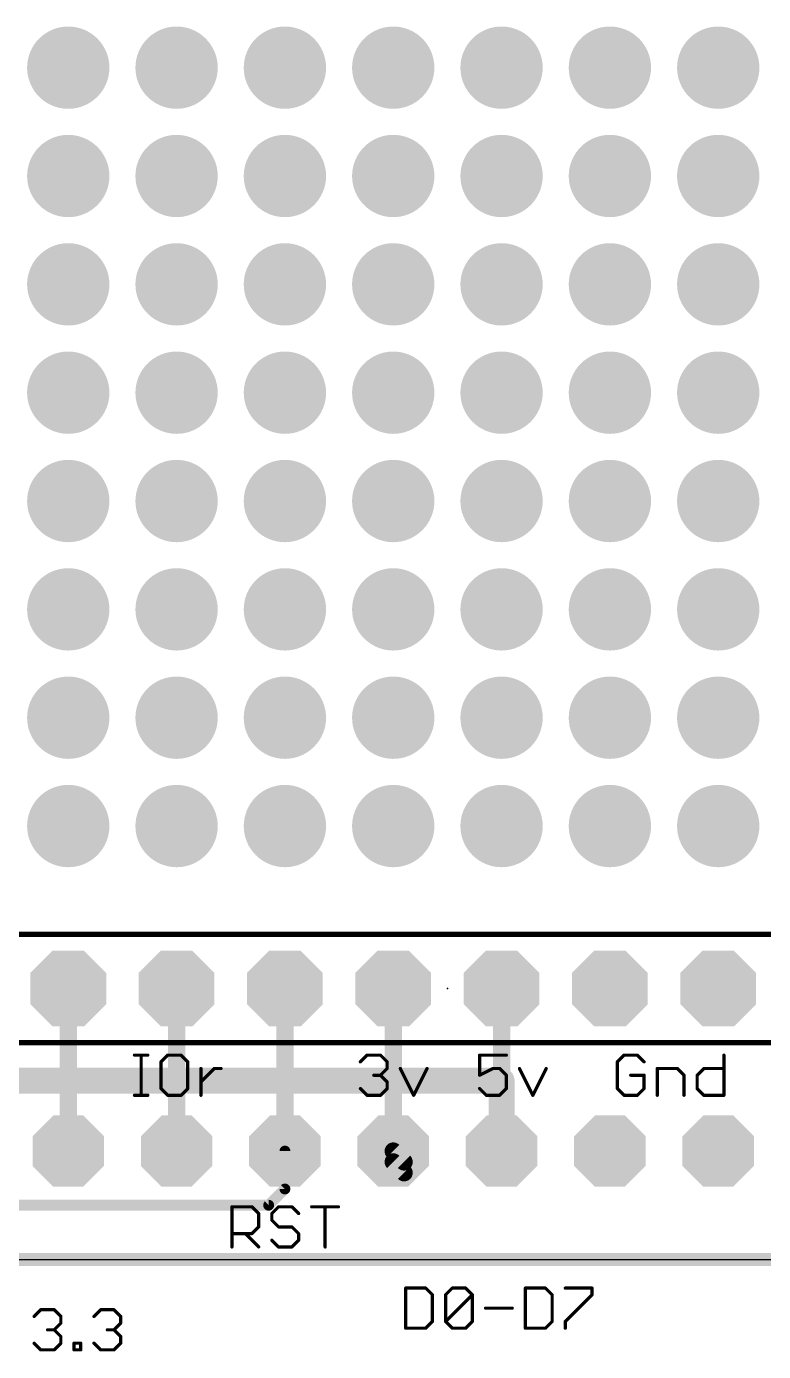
# Model space of a CAD drawing. Extents: x -4.4 to 68.7, y -2.2 to 55.1.
# Drawn here: x 26.96 to 44.24, y -2.16 to 28.91 of the extents above; entities that cross this region are included whole.
import ezdxf

# ---------------------------------------------------------------- set-up
doc = ezdxf.new("R2010")
doc.units = 0
for name, color, linetype in [('1', 12, 'CONTINUOUS'), ('16', 132, 'CONTINUOUS'), ('17', 110, 'CONTINUOUS'), ('18', 110, 'CONTINUOUS'), ('20', 53, 'CONTINUOUS'), ('21', 40, 'CONTINUOUS'), ('23', 53, 'CONTINUOUS'), ('27', 253, 'CONTINUOUS'), ('51', 253, 'CONTINUOUS')]:
    doc.layers.add(name, color=color, linetype=linetype)

# ---------------------------------------------------------------- blocks, each defined once
blk = doc.blocks.new('RECT')
blk.add_solid([(-0.5, -0.5), (0.5, -0.5), (-0.5, 0.5), (0.5, 0.5)])
blk = doc.blocks.new('OCTAGONP')
at = {"const_width": 0.5}
blk.add_lwpolyline([(-0.25, -0.1036), (-0.25, 0.1036), (-0.1036, 0.25), (0.1036, 0.25), (0.25, 0.1036), (0.25, -0.1036), (0.1036, -0.25), (-0.1036, -0.25), (-0.25, -0.1036), (-0.25, 0.1036)], dxfattribs=at)
blk = doc.blocks.new('ROUNDV')
at = {"const_width": 0.5}
blk.add_lwpolyline([(0, -0.25, 1), (0, 0.25, 1), (0, -0.25)], format="xyb", dxfattribs=at)

msp = doc.modelspace()

# ---------------------------------------------------------------- linework, layer by layer
at = {"layer": '1', "const_width": 0.6096}
for points in [[(25.691, 4.191), (38.1, 4.191)], [(38.1, 4.191), (38.1, 2.54)]]:
    msp.add_lwpolyline(points, dxfattribs=at)
at = {"layer": '1', "const_width": 0.3048}
for points in [[(38.2524, 4.191, 1), (37.9476, 4.191)], [(38.1, 4.0386, 1), (38.1, 4.3434)], [(37.9476, 2.54, 1), (38.2524, 2.54)]]:
    msp.add_lwpolyline(points, format="xyb", dxfattribs=at)
at = {"layer": '16'}
for points, const_width in [([(27.94, 2.54), (27.94, 6.35)], 0.4064), ([(30.48, 2.54), (30.48, 6.35)], 0.4064), ([(33.02, 2.54), (33.02, 6.35)], 0.4064), ([(35.56, 6.35), (35.56, 2.54)], 0.4064), ([(38.1, 2.54), (38.1, 6.35)], 0.4064), ([(33.02, 2.54), (33.02, 1.651)], 0.254), ([(35.56, 2.54), (35.56, 2.286)], 0.4064), ([(35.814, 2.286), (35.56, 2.54)], 0.4064), ([(35.56, 2.286), (35.814, 2.032)], 0.4064), ([(35.814, 2.032), (35.814, 2.286)], 0.4064), ([(33.02, 1.651), (32.639, 1.27)], 0.254), ([(32.639, 1.27), (7.493, 1.27)], 0.254), ([(0, 0), (66.04, 0)], 0.3048)]:
    msp.add_lwpolyline(points, dxfattribs=dict(at, const_width=const_width))
for points, const_width in [([(28.0416, 6.35, 1), (27.8384, 6.35)], 0.2032), ([(30.5816, 6.35, 1), (30.3784, 6.35)], 0.2032), ([(33.1216, 6.35, 1), (32.9184, 6.35)], 0.2032), ([(35.6616, 6.35, 1), (35.4584, 6.35)], 0.2032), ([(38.2016, 6.35, 1), (37.9984, 6.35)], 0.2032), ([(27.8384, 2.54, 1), (28.0416, 2.54)], 0.2032), ([(30.3784, 2.54, 1), (30.5816, 2.54)], 0.2032), ([(32.9184, 2.54, 1), (33.1216, 2.54)], 0.2032), ([(33.0835, 2.54, 1), (32.9565, 2.54)], 0.127), ([(35.6616, 2.54, 1), (35.4584, 2.54)], 0.2032), ([(35.4584, 2.54, 1), (35.6616, 2.54)], 0.2032), ([(35.6318, 2.6118, 1), (35.4882, 2.4682)], 0.2032), ([(35.6318, 2.3578, 1), (35.4882, 2.2142)], 0.2032), ([(35.9156, 2.286, 1), (35.7124, 2.286)], 0.2032), ([(37.9984, 2.54, 1), (38.2016, 2.54)], 0.2032), ([(35.4584, 2.286, 1), (35.6616, 2.286)], 0.2032), ([(35.7422, 2.2142, 1), (35.8858, 2.3578)], 0.2032), ([(35.7422, 1.9602, 1), (35.8858, 2.1038)], 0.2032), ([(35.7124, 2.032, 1), (35.9156, 2.032)], 0.2032), ([(32.9565, 1.651, 1), (33.0835, 1.651)], 0.127), ([(33.0649, 1.6061, 1), (32.9751, 1.6959)], 0.127), ([(32.5941, 1.3149, 1), (32.6839, 1.2251)], 0.127), ([(32.639, 1.2065, 1), (32.639, 1.3335)], 0.127)]:
    msp.add_lwpolyline(points, format="xyb", dxfattribs=dict(at, const_width=const_width))
at = {"layer": '20'}
msp.add_line((0, 0), (66.04, 0), dxfattribs=at)
at = {"layer": '21'}
for points, const_width in [([(26.67, 7.62), (46.99, 7.62)], 0.127), ([(46.99, 5.08), (26.67, 5.08)], 0.127), ([(29.492, 4.7887), (29.8055, 4.7887)], 0.0762), ([(29.6488, 3.8481), (29.6488, 4.7887)], 0.0762), ([(30.2724, 4.7887), (30.1157, 4.6319)], 0.0762), ([(30.1157, 4.6319), (30.1157, 4.0049)], 0.0762), ([(30.586, 4.7887), (30.2724, 4.7887)], 0.0762), ([(30.7427, 4.6319), (30.586, 4.7887)], 0.0762), ([(30.7427, 4.0049), (30.7427, 4.6319)], 0.0762), ([(34.7904, 4.6319), (34.9472, 4.7887)], 0.0762), ([(34.9472, 4.7887), (35.2607, 4.7887)], 0.0762), ([(35.2607, 4.7887), (35.4175, 4.6319)], 0.0762), ([(35.4175, 4.6319), (35.4175, 4.4752)], 0.0762), ([(38.2115, 4.7887), (37.5844, 4.7887)], 0.0762), ([(37.5844, 4.7887), (37.5844, 4.3184)], 0.0762), ([(40.972, 4.7887), (40.8152, 4.6319)], 0.0762), ([(40.8152, 4.6319), (40.8152, 4.0049)], 0.0762), ([(41.2855, 4.7887), (40.972, 4.7887)], 0.0762), ([(41.4423, 4.6319), (41.2855, 4.7887)], 0.0762), ([(43.3133, 4.7887), (43.3133, 3.8481)], 0.0762), ([(31.0512, 3.8481), (31.0512, 4.4752)], 0.0762), ([(31.0512, 4.1616), (31.3647, 4.4752)], 0.0762), ([(31.3647, 4.4752), (31.5215, 4.4752)], 0.0762), ([(35.2607, 4.3184), (35.1039, 4.3184)], 0.0762), ([(35.4175, 4.4752), (35.2607, 4.3184)], 0.0762), ([(35.2607, 4.3184), (35.4175, 4.1616)], 0.0762), ([(35.7259, 4.4752), (36.0395, 3.8481)], 0.0762), ([(36.0395, 3.8481), (36.353, 4.4752)], 0.0762), ([(37.5844, 4.3184), (37.8979, 4.4752)], 0.0762), ([(37.8979, 4.4752), (38.0547, 4.4752)], 0.0762), ([(38.0547, 4.4752), (38.2115, 4.3184)], 0.0762), ([(38.2115, 4.3184), (38.2115, 4.0049)], 0.0762), ([(38.5199, 4.4752), (38.8335, 3.8481)], 0.0762), ([(38.8335, 3.8481), (39.147, 4.4752)], 0.0762), ([(41.4423, 4.3184), (41.1287, 4.3184)], 0.0762), ([(41.4423, 4.0049), (41.4423, 4.3184)], 0.0762), ([(41.7507, 3.8481), (41.7507, 4.4752)], 0.0762), ([(41.7507, 4.4752), (42.221, 4.4752)], 0.0762), ([(42.221, 4.4752), (42.3778, 4.3184)], 0.0762), ([(42.3778, 4.3184), (42.3778, 3.8481)], 0.0762), ([(42.6862, 4.3184), (42.843, 4.4752)], 0.0762), ([(42.6862, 4.0049), (42.6862, 4.3184)], 0.0762), ([(42.843, 4.4752), (43.3133, 4.4752)], 0.0762), ([(30.1157, 4.0049), (30.2724, 3.8481)], 0.0762), ([(30.586, 3.8481), (30.7427, 4.0049)], 0.0762), ([(34.9472, 3.8481), (34.7904, 4.0049)], 0.0762), ([(35.4175, 4.0049), (35.2607, 3.8481)], 0.0762), ([(35.4175, 4.1616), (35.4175, 4.0049)], 0.0762), ([(37.7412, 3.8481), (37.5844, 4.0049)], 0.0762), ([(38.2115, 4.0049), (38.0547, 3.8481)], 0.0762), ([(40.8152, 4.0049), (40.972, 3.8481)], 0.0762), ([(41.2855, 3.8481), (41.4423, 4.0049)], 0.0762), ([(42.843, 3.8481), (42.6862, 4.0049)], 0.0762), ([(29.492, 3.8481), (29.8055, 3.8481)], 0.0762), ([(30.2724, 3.8481), (30.586, 3.8481)], 0.0762), ([(35.2607, 3.8481), (34.9472, 3.8481)], 0.0762), ([(38.0547, 3.8481), (37.7412, 3.8481)], 0.0762), ([(40.972, 3.8481), (41.2855, 3.8481)], 0.0762), ([(43.3133, 3.8481), (42.843, 3.8481)], 0.0762), ([(31.778, 0.2921), (31.778, 1.2327)], 0.0762), ([(31.778, 1.2327), (32.2483, 1.2327)], 0.0762), ([(32.2483, 1.2327), (32.4051, 1.0759)], 0.0762), ([(32.8703, 1.2327), (32.7135, 1.0759)], 0.0762), ([(33.1838, 1.2327), (32.8703, 1.2327)], 0.0762), ([(33.3406, 1.0759), (33.1838, 1.2327)], 0.0762), ([(33.649, 1.2327), (34.2761, 1.2327)], 0.0762), ([(33.9626, 0.2921), (33.9626, 1.2327)], 0.0762), ([(32.4051, 1.0759), (32.4051, 0.7624)], 0.0762), ([(32.7135, 1.0759), (32.7135, 0.9192)], 0.0762), ([(32.7135, 0.9192), (32.8703, 0.7624)], 0.0762), ([(32.2483, 0.6056), (31.778, 0.6056)], 0.0762), ([(32.0915, 0.6056), (32.4051, 0.2921)], 0.0762), ([(32.4051, 0.7624), (32.2483, 0.6056)], 0.0762), ([(32.8703, 0.7624), (33.1838, 0.7624)], 0.0762), ([(33.1838, 0.7624), (33.3406, 0.6056)], 0.0762), ([(33.3406, 0.6056), (33.3406, 0.4489)], 0.0762), ([(32.8703, 0.2921), (32.7135, 0.4489)], 0.0762), ([(33.1838, 0.2921), (32.8703, 0.2921)], 0.0762), ([(33.3406, 0.4489), (33.1838, 0.2921)], 0.0762)]:
    msp.add_lwpolyline(points, dxfattribs=dict(at, const_width=const_width))
at = {"layer": '21', "const_width": 0.0381}
for points in [[(29.492, 4.8078, 1), (29.492, 4.7697)], [(29.6678, 4.7887, 1), (29.6297, 4.7887)], [(29.8055, 4.7697, 1), (29.8055, 4.8078)], [(30.1347, 4.6319, 1), (30.0966, 4.6319)], [(30.1022, 4.6454, 1), (30.1291, 4.6185)], [(30.2724, 4.8078, 1), (30.2724, 4.7697)], [(30.2859, 4.7752, 1), (30.259, 4.8022)], [(30.5994, 4.8022, 1), (30.5725, 4.7752)], [(30.586, 4.7697, 1), (30.586, 4.8078)], [(30.7618, 4.6319, 1), (30.7237, 4.6319)], [(30.7293, 4.6185, 1), (30.7562, 4.6454)], [(34.7769, 4.6454, 1), (34.8039, 4.6185)], [(34.9472, 4.8078, 1), (34.9472, 4.7697)], [(34.9606, 4.7752, 1), (34.9337, 4.8022)], [(35.2742, 4.8022, 1), (35.2472, 4.7752)], [(35.2607, 4.7697, 1), (35.2607, 4.8078)], [(35.4365, 4.6319, 1), (35.3984, 4.6319)], [(35.404, 4.6185, 1), (35.4309, 4.6454)], [(37.5844, 4.8078, 1), (37.5844, 4.7697)], [(37.6035, 4.7887, 1), (37.5654, 4.7887)], [(38.2115, 4.7697, 1), (38.2115, 4.8078)], [(40.8343, 4.6319, 1), (40.7962, 4.6319)], [(40.8017, 4.6454, 1), (40.8287, 4.6185)], [(40.972, 4.8078, 1), (40.972, 4.7697)], [(40.9854, 4.7752, 1), (40.9585, 4.8022)], [(41.299, 4.8022, 1), (41.272, 4.7752)], [(41.2855, 4.7697, 1), (41.2855, 4.8078)], [(41.4288, 4.6185, 1), (41.4557, 4.6454)], [(43.3324, 4.7887, 1), (43.2943, 4.7887)], [(31.0702, 4.4752, 1), (31.0321, 4.4752)], [(31.3647, 4.4942, 1), (31.3647, 4.4561)], [(31.3782, 4.4617, 1), (31.3513, 4.4886)], [(31.5215, 4.4561, 1), (31.5215, 4.4942)], [(35.1039, 4.3375, 1), (35.1039, 4.2994)], [(35.2742, 4.3319, 1), (35.2472, 4.3049)], [(35.2472, 4.3319, 1), (35.2742, 4.3049)], [(35.2607, 4.2994, 1), (35.2607, 4.3375)], [(35.3984, 4.4752, 1), (35.4365, 4.4752)], [(35.4309, 4.4617, 1), (35.404, 4.4886)], [(35.743, 4.4837, 1), (35.7089, 4.4666)], [(36.37, 4.4666, 1), (36.3359, 4.4837)], [(37.5759, 4.3354, 1), (37.5929, 4.3014)], [(37.8979, 4.4942, 1), (37.8979, 4.4561)], [(37.9065, 4.4581, 1), (37.8894, 4.4922)], [(38.0682, 4.4886, 1), (38.0412, 4.4617)], [(38.0547, 4.4561, 1), (38.0547, 4.4942)], [(38.2305, 4.3184, 1), (38.1924, 4.3184)], [(38.198, 4.3049, 1), (38.2249, 4.3319)], [(38.537, 4.4837, 1), (38.5029, 4.4666)], [(39.164, 4.4666, 1), (39.1299, 4.4837)], [(41.1287, 4.3375, 1), (41.1287, 4.2994)], [(41.4613, 4.3184, 1), (41.4232, 4.3184)], [(41.4423, 4.2994, 1), (41.4423, 4.3375)], [(41.7698, 4.4752, 1), (41.7317, 4.4752)], [(41.7507, 4.4942, 1), (41.7507, 4.4561)], [(42.2345, 4.4886, 1), (42.2075, 4.4617)], [(42.221, 4.4561, 1), (42.221, 4.4942)], [(42.3968, 4.3184, 1), (42.3587, 4.3184)], [(42.3643, 4.3049, 1), (42.3913, 4.3319)], [(42.6728, 4.3319, 1), (42.6997, 4.3049)], [(42.7053, 4.3184, 1), (42.6672, 4.3184)], [(42.843, 4.4942, 1), (42.843, 4.4561)], [(42.8565, 4.4617, 1), (42.8295, 4.4886)], [(43.3133, 4.4561, 1), (43.3133, 4.4942)], [(30.1291, 4.0183, 1), (30.1022, 3.9914)], [(30.7562, 3.9914, 1), (30.7293, 4.0183)], [(31.0377, 4.1751, 1), (31.0647, 4.1482)], [(34.8039, 4.0183, 1), (34.7769, 3.9914)], [(35.4365, 4.1616, 1), (35.3984, 4.1616)], [(35.404, 4.1482, 1), (35.4309, 4.1751)], [(35.4309, 3.9914, 1), (35.404, 4.0183)], [(37.5654, 4.3184, 1), (37.6035, 4.3184)], [(37.5979, 4.0183, 1), (37.5709, 3.9914)], [(38.2249, 3.9914, 1), (38.198, 4.0183)], [(40.8287, 4.0183, 1), (40.8017, 3.9914)], [(41.4557, 3.9914, 1), (41.4288, 4.0183)], [(42.6997, 4.0183, 1), (42.6728, 3.9914)], [(29.492, 3.8672, 1), (29.492, 3.8291)], [(29.6297, 3.8481, 1), (29.6678, 3.8481)], [(29.8055, 3.8291, 1), (29.8055, 3.8672)], [(30.0966, 4.0049, 1), (30.1347, 4.0049)], [(30.2724, 3.8672, 1), (30.2724, 3.8291)], [(30.259, 3.8346, 1), (30.2859, 3.8616)], [(30.5725, 3.8616, 1), (30.5994, 3.8346)], [(30.586, 3.8291, 1), (30.586, 3.8672)], [(30.7237, 4.0049, 1), (30.7618, 4.0049)], [(31.0321, 3.8481, 1), (31.0702, 3.8481)], [(34.9472, 3.8672, 1), (34.9472, 3.8291)], [(34.9337, 3.8346, 1), (34.9606, 3.8616)], [(35.2472, 3.8616, 1), (35.2742, 3.8346)], [(35.2607, 3.8291, 1), (35.2607, 3.8672)], [(35.3984, 4.0049, 1), (35.4365, 4.0049)], [(36.0224, 3.8566, 1), (36.0565, 3.8396)], [(36.0224, 3.8396, 1), (36.0565, 3.8566)], [(37.7412, 3.8672, 1), (37.7412, 3.8291)], [(37.7277, 3.8346, 1), (37.7546, 3.8616)], [(38.0412, 3.8616, 1), (38.0682, 3.8346)], [(38.0547, 3.8291, 1), (38.0547, 3.8672)], [(38.1924, 4.0049, 1), (38.2305, 4.0049)], [(38.8164, 3.8566, 1), (38.8505, 3.8396)], [(38.8164, 3.8396, 1), (38.8505, 3.8566)], [(40.7962, 4.0049, 1), (40.8343, 4.0049)], [(40.972, 3.8672, 1), (40.972, 3.8291)], [(40.9585, 3.8346, 1), (40.9854, 3.8616)], [(41.272, 3.8616, 1), (41.299, 3.8346)], [(41.2855, 3.8291, 1), (41.2855, 3.8672)], [(41.4232, 4.0049, 1), (41.4613, 4.0049)], [(41.7317, 3.8481, 1), (41.7698, 3.8481)], [(42.3587, 3.8481, 1), (42.3968, 3.8481)], [(42.6672, 4.0049, 1), (42.7053, 4.0049)], [(42.843, 3.8672, 1), (42.843, 3.8291)], [(42.8295, 3.8346, 1), (42.8565, 3.8616)], [(43.2943, 3.8481, 1), (43.3324, 3.8481)], [(43.3133, 3.8291, 1), (43.3133, 3.8672)], [(31.778, 1.2518, 1), (31.778, 1.2137)], [(31.7971, 1.2327, 1), (31.759, 1.2327)], [(32.2618, 1.2462, 1), (32.2348, 1.2192)], [(32.2483, 1.2137, 1), (32.2483, 1.2518)], [(32.8703, 1.2518, 1), (32.8703, 1.2137)], [(32.8838, 1.2192, 1), (32.8568, 1.2462)], [(33.1973, 1.2462, 1), (33.1703, 1.2192)], [(33.1838, 1.2137, 1), (33.1838, 1.2518)], [(33.649, 1.2518, 1), (33.649, 1.2137)], [(33.9816, 1.2327, 1), (33.9435, 1.2327)], [(34.2761, 1.2137, 1), (34.2761, 1.2518)], [(32.4241, 1.0759, 1), (32.386, 1.0759)], [(32.3916, 1.0625, 1), (32.4185, 1.0894)], [(32.7326, 1.0759, 1), (32.6945, 1.0759)], [(32.7, 1.0894, 1), (32.727, 1.0625)], [(32.727, 0.9326, 1), (32.7, 0.9057)], [(32.6945, 0.9192, 1), (32.7326, 0.9192)], [(33.3271, 1.0625, 1), (33.3541, 1.0894)], [(31.778, 0.6247, 1), (31.778, 0.5866)], [(32.105, 0.6191, 1), (32.0781, 0.5922)], [(32.2348, 0.6191, 1), (32.2618, 0.5922)], [(32.2483, 0.5866, 1), (32.2483, 0.6247)], [(32.386, 0.7624, 1), (32.4241, 0.7624)], [(32.4185, 0.7489, 1), (32.3916, 0.7759)], [(32.8703, 0.7815, 1), (32.8703, 0.7434)], [(32.8568, 0.7489, 1), (32.8838, 0.7759)], [(33.1973, 0.7759, 1), (33.1703, 0.7489)], [(33.1838, 0.7434, 1), (33.1838, 0.7815)], [(33.3596, 0.6056, 1), (33.3215, 0.6056)], [(33.3271, 0.5922, 1), (33.3541, 0.6191)], [(31.759, 0.2921, 1), (31.7971, 0.2921)], [(32.3916, 0.2786, 1), (32.4185, 0.3056)], [(32.727, 0.4623, 1), (32.7, 0.4354)], [(32.8703, 0.3112, 1), (32.8703, 0.2731)], [(32.8568, 0.2786, 1), (32.8838, 0.3056)], [(33.1703, 0.3056, 1), (33.1973, 0.2786)], [(33.1838, 0.2731, 1), (33.1838, 0.3112)], [(33.3215, 0.4489, 1), (33.3596, 0.4489)], [(33.3541, 0.4354, 1), (33.3271, 0.4623)], [(33.9435, 0.2921, 1), (33.9816, 0.2921)]]:
    msp.add_lwpolyline(points, format="xyb", dxfattribs=at)
at = {"layer": '23'}
msp.add_point((36.83, 6.35), dxfattribs=at)
at = {"layer": '27', "const_width": 0.0381}
for points in [[(35.8521, -0.6532, 1), (35.8521, -0.6913)], [(35.8712, -0.6723, 1), (35.8331, -0.6723)], [(36.3359, -0.6588, 1), (36.3089, -0.6858)], [(36.3224, -0.6913, 1), (36.3224, -0.6532)], [(36.4982, -0.8291, 1), (36.4601, -0.8291)], [(36.4657, -0.8425, 1), (36.4926, -0.8156)], [(36.8067, -0.8291, 1), (36.7686, -0.8291)], [(36.7741, -0.8156, 1), (36.8011, -0.8425)], [(36.9444, -0.6532, 1), (36.9444, -0.6913)], [(36.9579, -0.6858, 1), (36.9309, -0.6588)], [(37.2714, -0.6588, 1), (37.2444, -0.6858)], [(37.2579, -0.6913, 1), (37.2579, -0.6532)], [(37.4337, -0.8291, 1), (37.3956, -0.8291)], [(37.4282, -0.8425, 1), (37.4012, -0.8156)], [(37.4012, -0.8425, 1), (37.4282, -0.8156)], [(38.6587, -0.6532, 1), (38.6587, -0.6913)], [(38.6777, -0.6723, 1), (38.6396, -0.6723)], [(39.1424, -0.6588, 1), (39.1155, -0.6858)], [(39.129, -0.6913, 1), (39.129, -0.6532)], [(39.3048, -0.8291, 1), (39.2667, -0.8291)], [(39.2723, -0.8425, 1), (39.2992, -0.8156)], [(39.5942, -0.6532, 1), (39.5942, -0.6913)], [(40.2403, -0.6723, 1), (40.2022, -0.6723)], [(40.2022, -0.8291, 1), (40.2403, -0.8291)], [(40.2347, -0.8425, 1), (40.2078, -0.8156)], [(40.2212, -0.6913, 1), (40.2212, -0.6532)], [(27.2961, -1.1612, 1), (27.2961, -1.1993)], [(27.3095, -1.1938, 1), (27.2826, -1.1668)], [(27.6231, -1.1668, 1), (27.5961, -1.1938)], [(27.6096, -1.1993, 1), (27.6096, -1.1612)], [(28.6993, -1.1612, 1), (28.6993, -1.1993)], [(28.7128, -1.1938, 1), (28.6859, -1.1668)], [(29.0263, -1.1668, 1), (28.9994, -1.1938)], [(29.0129, -1.1993, 1), (29.0129, -1.1612)], [(37.7231, -1.1236, 1), (37.7231, -1.1617)], [(38.3502, -1.1617, 1), (38.3502, -1.1236)], [(27.1258, -1.3236, 1), (27.1528, -1.3505)], [(27.7854, -1.3371, 1), (27.7473, -1.3371)], [(27.7473, -1.4938, 1), (27.7854, -1.4938)], [(27.7529, -1.3505, 1), (27.7798, -1.3236)], [(27.7798, -1.5073, 1), (27.7529, -1.4804)], [(28.5291, -1.3236, 1), (28.556, -1.3505)], [(29.1887, -1.3371, 1), (29.1506, -1.3371)], [(29.1506, -1.4938, 1), (29.1887, -1.4938)], [(29.1562, -1.3505, 1), (29.1831, -1.3236)], [(29.1831, -1.5073, 1), (29.1562, -1.4804)], [(36.4601, -1.4561, 1), (36.4982, -1.4561)], [(36.4926, -1.4696, 1), (36.4657, -1.4427)], [(36.8011, -1.4427, 1), (36.7741, -1.4696)], [(36.7741, -1.4427, 1), (36.8011, -1.4696)], [(36.7686, -1.4561, 1), (36.8067, -1.4561)], [(37.3956, -1.4561, 1), (37.4337, -1.4561)], [(37.4282, -1.4696, 1), (37.4012, -1.4427)], [(39.2667, -1.4561, 1), (39.3048, -1.4561)], [(39.2992, -1.4696, 1), (39.2723, -1.4427)], [(39.6132, -1.4561, 1), (39.5751, -1.4561)], [(39.5807, -1.4427, 1), (39.6076, -1.4696)], [(27.4528, -1.6316, 1), (27.4528, -1.6697)], [(27.6231, -1.6371, 1), (27.5961, -1.6641)], [(27.5961, -1.6371, 1), (27.6231, -1.6641)], [(27.6096, -1.6697, 1), (27.6096, -1.6316)], [(27.7854, -1.8074, 1), (27.7473, -1.8074)], [(27.7529, -1.8208, 1), (27.7798, -1.7939)], [(28.8561, -1.6316, 1), (28.8561, -1.6697)], [(29.0263, -1.6371, 1), (28.9994, -1.6641)], [(28.9994, -1.6371, 1), (29.0263, -1.6641)], [(29.0129, -1.6697, 1), (29.0129, -1.6316)], [(29.1887, -1.8074, 1), (29.1506, -1.8074)], [(29.1562, -1.8208, 1), (29.1831, -1.7939)], [(35.8521, -1.5938, 1), (35.8521, -1.632)], [(35.8331, -1.6129, 1), (35.8712, -1.6129)], [(36.3089, -1.5994, 1), (36.3359, -1.6264)], [(36.3224, -1.632, 1), (36.3224, -1.5938)], [(36.9444, -1.5938, 1), (36.9444, -1.632)], [(36.9309, -1.6264, 1), (36.9579, -1.5994)], [(37.2444, -1.5994, 1), (37.2714, -1.6264)], [(37.2579, -1.632, 1), (37.2579, -1.5938)], [(38.6587, -1.5938, 1), (38.6587, -1.632)], [(38.6396, -1.6129, 1), (38.6777, -1.6129)], [(39.1155, -1.5994, 1), (39.1424, -1.6264)], [(39.129, -1.632, 1), (39.129, -1.5938)], [(39.5751, -1.6129, 1), (39.6132, -1.6129)], [(27.1528, -1.9507, 1), (27.1258, -1.9776)], [(27.2961, -2.1019, 1), (27.2961, -2.14)], [(27.2826, -2.1344, 1), (27.3095, -2.1074)], [(27.5961, -2.1074, 1), (27.6231, -2.1344)], [(27.6096, -2.14, 1), (27.6096, -2.1019)], [(27.7473, -1.9641, 1), (27.7854, -1.9641)], [(27.7798, -1.9776, 1), (27.7529, -1.9507)], [(28.0748, -1.9451, 1), (28.0748, -1.9832)], [(28.0748, -2.1019, 1), (28.0748, -2.14)], [(28.0939, -1.9641, 1), (28.0558, -1.9641)], [(28.0558, -2.1209, 1), (28.0939, -2.1209)], [(28.2506, -1.9641, 1), (28.2125, -1.9641)], [(28.2125, -2.1209, 1), (28.2506, -2.1209)], [(28.2316, -1.9832, 1), (28.2316, -1.9451)], [(28.2316, -2.14, 1), (28.2316, -2.1019)], [(28.556, -1.9507, 1), (28.5291, -1.9776)], [(28.6993, -2.1019, 1), (28.6993, -2.14)], [(28.6859, -2.1344, 1), (28.7128, -2.1074)], [(28.9994, -2.1074, 1), (29.0263, -2.1344)], [(29.0129, -2.14, 1), (29.0129, -2.1019)], [(29.1506, -1.9641, 1), (29.1887, -1.9641)], [(29.1831, -1.9776, 1), (29.1562, -1.9507)]]:
    msp.add_lwpolyline(points, format="xyb", dxfattribs=at)
at = {"layer": '27', "const_width": 0.0762}
for points in [[(35.8521, -0.6723), (35.8521, -1.6129)], [(36.3224, -0.6723), (35.8521, -0.6723)], [(36.4792, -0.8291), (36.3224, -0.6723)], [(36.4792, -1.4561), (36.4792, -0.8291)], [(36.7876, -0.8291), (36.9444, -0.6723)], [(36.7876, -1.4561), (36.7876, -0.8291)], [(36.7876, -1.4561), (37.4147, -0.8291)], [(36.9444, -0.6723), (37.2579, -0.6723)], [(37.2579, -0.6723), (37.4147, -0.8291)], [(37.4147, -0.8291), (37.4147, -1.4561)], [(38.6587, -0.6723), (38.6587, -1.6129)], [(39.129, -0.6723), (38.6587, -0.6723)], [(39.2857, -0.8291), (39.129, -0.6723)], [(39.2857, -1.4561), (39.2857, -0.8291)], [(39.5942, -0.6723), (40.2212, -0.6723)], [(40.2212, -0.8291), (39.5942, -1.4561)], [(40.2212, -0.6723), (40.2212, -0.8291)], [(27.1393, -1.3371), (27.2961, -1.1803)], [(27.2961, -1.1803), (27.6096, -1.1803)], [(27.6096, -1.1803), (27.7664, -1.3371)], [(28.5426, -1.3371), (28.6993, -1.1803)], [(28.6993, -1.1803), (29.0129, -1.1803)], [(29.0129, -1.1803), (29.1696, -1.3371)], [(37.7231, -1.1426), (38.3502, -1.1426)], [(27.7664, -1.4938), (27.6096, -1.6506)], [(27.7664, -1.3371), (27.7664, -1.4938)], [(29.1696, -1.4938), (29.0129, -1.6506)], [(29.1696, -1.3371), (29.1696, -1.4938)], [(36.3224, -1.6129), (36.4792, -1.4561)], [(36.9444, -1.6129), (36.7876, -1.4561)], [(37.4147, -1.4561), (37.2579, -1.6129)], [(39.129, -1.6129), (39.2857, -1.4561)], [(39.5942, -1.4561), (39.5942, -1.6129)], [(27.6096, -1.6506), (27.4528, -1.6506)], [(27.6096, -1.6506), (27.7664, -1.8074)], [(27.7664, -1.8074), (27.7664, -1.9641)], [(29.0129, -1.6506), (28.8561, -1.6506)], [(29.0129, -1.6506), (29.1696, -1.8074)], [(29.1696, -1.8074), (29.1696, -1.9641)], [(35.8521, -1.6129), (36.3224, -1.6129)], [(37.2579, -1.6129), (36.9444, -1.6129)], [(38.6587, -1.6129), (39.129, -1.6129)], [(27.2961, -2.1209), (27.1393, -1.9641)], [(27.6096, -2.1209), (27.2961, -2.1209)], [(27.7664, -1.9641), (27.6096, -2.1209)], [(28.0748, -2.1209), (28.0748, -1.9641)], [(28.0748, -1.9641), (28.2316, -1.9641)], [(28.2316, -2.1209), (28.0748, -2.1209)], [(28.2316, -1.9641), (28.2316, -2.1209)], [(28.6993, -2.1209), (28.5426, -1.9641)], [(29.0129, -2.1209), (28.6993, -2.1209)], [(29.1696, -1.9641), (29.0129, -2.1209)]]:
    msp.add_lwpolyline(points, dxfattribs=at)

# ---------------------------------------------------------------- block references
at = {"layer": '17', "xscale": 1.778, "yscale": 1.778, "rotation": 90}
for p in [(27.94, 6.35), (27.94, 6.35), (30.48, 6.35), (30.48, 6.35), (33.02, 6.35), (33.02, 6.35), (35.56, 6.35), (35.56, 6.35), (38.1, 6.35), (38.1, 6.35), (40.64, 6.35), (40.64, 6.35), (43.18, 6.35), (43.18, 6.35)]:
    msp.add_blockref('OCTAGONP', p, dxfattribs=at)
at = {"layer": '17', "xscale": 1.6764, "yscale": 1.6764}
for p in [(27.94, 2.54), (27.94, 2.54), (30.48, 2.54), (30.48, 2.54), (33.02, 2.54), (33.02, 2.54), (35.56, 2.54), (35.56, 2.54), (38.1, 2.54), (38.1, 2.54), (40.64, 2.54), (40.64, 2.54), (43.18, 2.54), (43.18, 2.54)]:
    msp.add_blockref('OCTAGONP', p, dxfattribs=at)
at = {"layer": '18', "xscale": 1.9304, "yscale": 1.9304}
for p in [(27.94, 27.94), (27.94, 27.94), (30.48, 27.94), (30.48, 27.94), (33.02, 27.94), (33.02, 27.94), (35.56, 27.94), (35.56, 27.94), (38.1, 27.94), (38.1, 27.94), (40.64, 27.94), (40.64, 27.94), (43.18, 27.94), (43.18, 27.94), (27.94, 25.4), (27.94, 25.4), (30.48, 25.4), (30.48, 25.4), (33.02, 25.4), (33.02, 25.4), (35.56, 25.4), (35.56, 25.4), (38.1, 25.4), (38.1, 25.4), (40.64, 25.4), (40.64, 25.4), (43.18, 25.4), (43.18, 25.4), (27.94, 22.86), (27.94, 22.86), (30.48, 22.86), (30.48, 22.86), (33.02, 22.86), (33.02, 22.86), (35.56, 22.86), (35.56, 22.86), (38.1, 22.86), (38.1, 22.86), (40.64, 22.86), (40.64, 22.86), (43.18, 22.86), (43.18, 22.86), (27.94, 20.32), (27.94, 20.32), (30.48, 20.32), (30.48, 20.32), (33.02, 20.32), (33.02, 20.32), (35.56, 20.32), (35.56, 20.32), (38.1, 20.32), (38.1, 20.32), (40.64, 20.32), (40.64, 20.32), (43.18, 20.32), (43.18, 20.32), (27.94, 17.78), (27.94, 17.78), (30.48, 17.78), (30.48, 17.78), (33.02, 17.78), (33.02, 17.78), (35.56, 17.78), (35.56, 17.78), (38.1, 17.78), (38.1, 17.78), (40.64, 17.78), (40.64, 17.78), (43.18, 17.78), (43.18, 17.78), (27.94, 15.24), (27.94, 15.24), (30.48, 15.24), (30.48, 15.24), (33.02, 15.24), (33.02, 15.24), (35.56, 15.24), (35.56, 15.24), (38.1, 15.24), (38.1, 15.24), (40.64, 15.24), (40.64, 15.24), (43.18, 15.24), (43.18, 15.24), (27.94, 12.7), (27.94, 12.7), (30.48, 12.7), (30.48, 12.7), (33.02, 12.7), (33.02, 12.7), (35.56, 12.7), (35.56, 12.7), (38.1, 12.7), (38.1, 12.7), (40.64, 12.7), (40.64, 12.7), (43.18, 12.7), (43.18, 12.7), (27.94, 10.16), (27.94, 10.16), (30.48, 10.16), (30.48, 10.16), (33.02, 10.16), (33.02, 10.16), (35.56, 10.16), (35.56, 10.16), (38.1, 10.16), (38.1, 10.16), (40.64, 10.16), (40.64, 10.16), (43.18, 10.16), (43.18, 10.16)]:
    msp.add_blockref('ROUNDV', p, dxfattribs=at)
at = {"layer": '51', "xscale": 0.508, "yscale": 0.508}
for p in [(27.94, 6.35), (30.48, 6.35), (33.02, 6.35), (35.56, 6.35), (38.1, 6.35), (40.64, 6.35), (43.18, 6.35)]:
    msp.add_blockref('RECT', p, dxfattribs=at)

doc.saveas('drawing.dxf')
